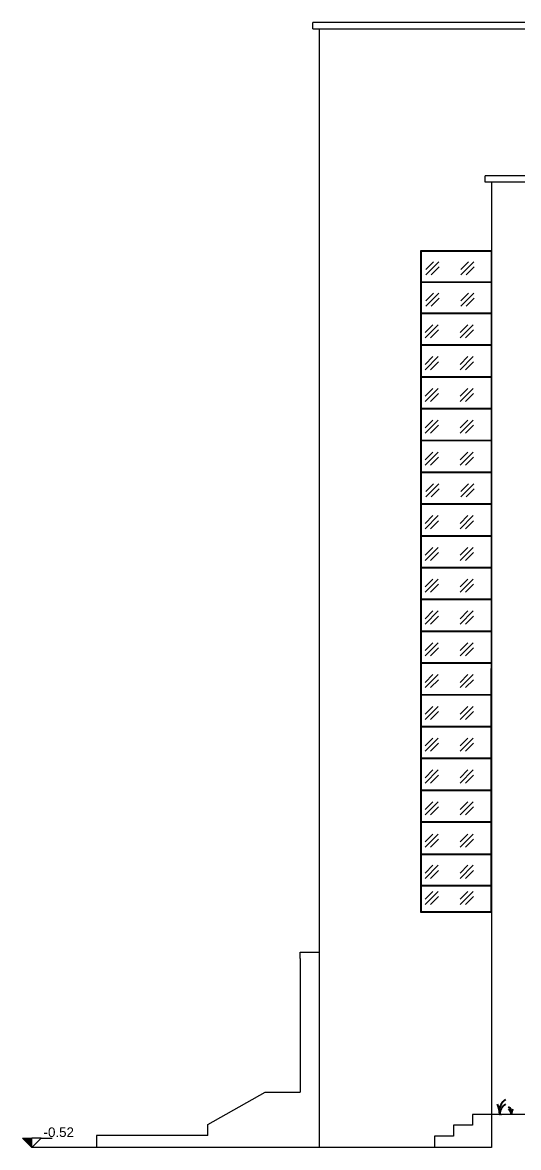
# Model space of a CAD drawing. Header units: millimetres. Extents: x 2459 to 3981, y 1231 to 4850.
# Drawn here: x 3713.6 to 3721.4, y 1240.85 to 1258.54 of the extents above; entities that cross this region are included whole.
import ezdxf

# ---------------------------------------------------------------- set-up
doc = ezdxf.new("R2010")
doc.units = ezdxf.units.MM
doc.layers.add('erbetta', color=7, linetype='Continuous', lineweight=40)
doc.styles.get("Standard").update_dxf_attribs({"font": 'arial.ttf'})

msp = doc.modelspace()

# ---------------------------------------------------------------- hatches: boundary and pattern name
at = {"ltscale": 0.01}
h = msp.add_hatch(color=256, dxfattribs=at)
h.dxf.hatch_style = 1
h.paths.add_polyline_path([(3713.748741, 1240.992715), (3713.601258, 1240.992715), (3713.748741, 1240.845233)])

# ---------------------------------------------------------------- linework, layer by layer
for p, q in [((3727.404425, 1258.537715), (3718.166957, 1258.536808)), ((3718.166957, 1258.437715), (3718.166957, 1258.536808)), ((3718.266957, 1258.437715), (3718.267751, 1243.915233)), ((3720.879951, 1256.02824), (3720.879951, 1256.12824)), ((3720.979951, 1254.9464, 0.831449), (3719.859951, 1254.9464, 0.809949)), ((3720.979951, 1254.9364, 0.831449), (3719.859951, 1254.9364, 0.809949)), ((3720.969951, 1254.9464, 0.831257), (3720.969951, 1251.015543, 0.91714)), ((3720.979951, 1254.9464, 0.831449), (3720.979951, 1251.015543, 0.91714)), ((3720.979951, 1254.4564, 0.415724), (3719.859951, 1254.4564, 0.394225)), ((3720.979951, 1254.4464, 0.415724), (3719.859951, 1254.4464, 0.394225)), ((3720.979951, 1254.4564, 0.415724), (3720.979951, 1253.9564, 0.415724)), ((3720.979951, 1253.9664, 0.415724), (3719.859951, 1253.9664, 0.394225)), ((3720.979951, 1253.9564, 0.415724), (3719.859951, 1253.9564, 0.394225)), ((3720.979951, 1253.4664, 0.415724), (3719.859951, 1253.4664, 0.394225)), ((3720.979951, 1253.4564, 0.415724), (3719.859951, 1253.4564, 0.394225)), ((3720.979951, 1252.9664, 0.415724), (3719.859951, 1252.9664, 0.394225)), ((3720.979951, 1252.9564, 0.415724), (3719.859951, 1252.9564, 0.394225)), ((3720.979951, 1252.4664, 0.415724), (3719.859951, 1252.4664, 0.394225)), ((3720.979951, 1252.4564, 0.415724), (3719.859951, 1252.4564, 0.394225)), ((3720.979951, 1251.9664, 0.415724), (3719.859951, 1251.9664, 0.394225)), ((3720.979951, 1251.9564, 0.415724), (3719.859951, 1251.9564, 0.394225)), ((3720.979951, 1251.4664, 0.415724), (3719.859951, 1251.4664, 0.394225)), ((3720.979951, 1251.4564, 0.415724), (3719.859951, 1251.4564, 0.394225)), ((3720.979951, 1250.9664, 0.410063), (3719.859951, 1250.9664, 0.394225)), ((3720.979951, 1250.9564, 0.410063), (3719.859951, 1250.9564, 0.394225)), ((3720.969951, 1251.015543, 0.91714), (3720.969951, 1250.4664, 0.934406)), ((3720.979951, 1251.015543, 0.91714), (3720.979951, 1248.380233, 1)), ((3720.979951, 1250.4664, 0.415724), (3719.869951, 1250.4664, 0.394416)), ((3720.979951, 1250.4564, 0.415724), (3719.869951, 1250.4564, 0.394416)), ((3720.969951, 1250.4564, 0.93472), (3720.969951, 1249.9664, 0.950127)), ((3720.979951, 1249.9664, 0.950319), (3719.869951, 1249.9664, 0.929011)), ((3720.979951, 1249.9564, 0.950319), (3719.869951, 1249.9564, 0.929011)), ((3720.969951, 1249.9564, 0.415532), (3719.999027, 1249.9564, 0.396894)), ((3720.969951, 1249.9664, 0.42069), (3720.009227, 1249.9664, 0.897788)), ((3720.969951, 1249.9564, 0.950442), (3720.969951, 1248.380233, 1)), ((3720.979951, 1249.4664, 0.415724), (3719.869951, 1249.4664, 0.394416)), ((3720.979951, 1249.4564, 0.415724), (3719.869951, 1249.4564, 0.394416)), ((3720.979951, 1248.9664, 0.415724), (3719.859951, 1248.9664, 0.394225)), ((3720.979951, 1248.9564, 0.415724), (3719.859951, 1248.9564, 0.394225)), ((3720.979951, 1248.4664, 0.415724), (3719.859951, 1248.4664, 0.394225)), ((3720.979951, 1248.4564, 0.415724), (3719.859951, 1248.4564, 0.394225)), ((3720.969951, 1246.013372, 1), (3720.969951, 1248.380233, 1)), ((3720.979951, 1246.013372, 1), (3720.979951, 1248.380233, 1)), ((3720.979951, 1247.9664, 0.415724), (3719.859951, 1247.9664, 0.394225)), ((3720.979951, 1247.9564, 0.415724), (3719.859951, 1247.9564, 0.394225)), ((3720.979951, 1247.4664, 0.415724), (3719.859951, 1247.4664, 0.394225)), ((3720.979951, 1247.4564, 0.415724), (3719.859951, 1247.4564, 0.394225)), ((3720.979951, 1246.9664, 0.415724), (3719.859951, 1246.9664, 0.394225)), ((3720.979951, 1246.9564, 0.415724), (3719.859951, 1246.9564, 0.394225)), ((3720.979951, 1246.4664, 0.415724), (3719.859951, 1246.4664, 0.394225)), ((3720.979951, 1246.4564, 0.415724), (3719.859951, 1246.4564, 0.394225)), ((3720.979951, 1245.9664, 0.415724), (3719.859951, 1245.9664, 0.394225)), ((3720.979951, 1245.9564, 0.415724), (3719.859951, 1245.9564, 0.394225)), ((3720.969951, 1244.545508, 1), (3720.969951, 1246.013372, 1)), ((3720.979951, 1244.545508, 1), (3720.979951, 1246.013372, 1)), ((3720.979951, 1245.4564, 0.415724), (3719.859951, 1245.4564, 0.394225)), ((3720.979951, 1245.4464, 0.415724), (3719.859951, 1245.4464, 0.394225)), ((3720.979951, 1244.9664, 0.415724), (3719.859951, 1244.9664, 0.394225)), ((3720.979951, 1244.9564, 0.415724), (3719.859951, 1244.9564, 0.394225)), ((3719.859951, 1244.555508, 1), (3720.979951, 1244.555508, 1)), ((3719.859951, 1244.545508, 1), (3720.979951, 1244.545508, 1)), ((3717.967751, 1243.915233), (3718.267751, 1243.915233, 1)), ((3717.418309, 1241.715233), (3717.967751, 1241.715233)), ((3716.518309, 1241.035233), (3716.518309, 1241.205233)), ((3713.748741, 1240.845233), (3713.601258, 1240.992715)), ((3713.601258, 1240.992715), (3713.748741, 1240.992715)), ((3713.748741, 1240.845233), (3713.748741, 1240.992715)), ((3713.748741, 1240.845233), (3713.896223, 1240.992715)), ((3713.896223, 1240.992715), (3713.748741, 1240.992715)), ((3713.896223, 1240.992715), (3714.067534, 1240.992715)), ((3716.518309, 1241.035233), (3714.763567, 1241.035233))]:
    msp.add_line(p, q, dxfattribs=at)
at = {"linetype": 'Continuous', "ltscale": 0.01}
for p, q in [((3718.166957, 1258.437715), (3728.026205, 1258.437715)), ((3733.299951, 1256.12824), (3720.879951, 1256.12824)), ((3720.879951, 1256.02824), (3720.879951, 1256.12824)), ((3720.979951, 1256.02824), (3720.879951, 1256.02824)), ((3733.199951, 1256.02824), (3720.979951, 1256.02824)), ((3720.979951, 1256.02824), (3720.979951, 1240.845233)), ((3719.944193, 1254.567198, -1.13744), (3720.149899, 1254.772904, -1.13744)), ((3720.066444, 1254.772904, -1.13744), (3719.944193, 1254.650654, -1.13744)), ((3720.494193, 1254.567198, -1.13744), (3720.699899, 1254.772904, -1.13744)), ((3720.616444, 1254.772904, -1.13744), (3720.494193, 1254.650654, -1.13744)), ((3720.153082, 1254.692632, -1.13744), (3720.027648, 1254.567198, -1.13744)), ((3720.703082, 1254.692632, -1.13744), (3720.577648, 1254.567198, -1.13744)), ((3719.944193, 1254.077198, -0.693035), (3720.149899, 1254.282904, -0.693035)), ((3720.066444, 1254.282904, -0.693035), (3719.944193, 1254.160654, -0.693035)), ((3720.494193, 1254.077198, -0.693035), (3720.699899, 1254.282904, -0.693035)), ((3720.616444, 1254.282904, -0.693035), (3720.494193, 1254.160654, -0.693035)), ((3720.153082, 1254.202632, -0.693035), (3720.027648, 1254.077198, -0.693035)), ((3720.703082, 1254.202632, -0.693035), (3720.577648, 1254.077198, -0.693035)), ((3719.934193, 1253.577198, -0.692843), (3720.139899, 1253.782904, -0.692843)), ((3720.056444, 1253.782904, -0.692843), (3719.934193, 1253.660654, -0.692843)), ((3720.143082, 1253.702632, -0.692843), (3720.017648, 1253.577198, -0.692843)), ((3720.484193, 1253.577198, -0.692843), (3720.689899, 1253.782904, -0.692843)), ((3720.606444, 1253.782904, -0.692843), (3720.484193, 1253.660654, -0.692843)), ((3720.693082, 1253.702632, -0.692843), (3720.567648, 1253.577198, -0.692843)), ((3719.934193, 1253.077198, -0.158248), (3720.139899, 1253.282904, -0.158248)), ((3720.056444, 1253.282904, -0.158248), (3719.934193, 1253.160654, -0.158248)), ((3720.143082, 1253.202632, -0.158248), (3720.017648, 1253.077198, -0.158248)), ((3720.484193, 1253.077198, -0.158248), (3720.689899, 1253.282904, -0.158248)), ((3720.606444, 1253.282904, -0.158248), (3720.484193, 1253.160654, -0.158248)), ((3720.693082, 1253.202632, -0.158248), (3720.567648, 1253.077198, -0.158248)), ((3719.934193, 1252.577198, -0.692843), (3720.139899, 1252.782904, -0.692843)), ((3720.056444, 1252.782904, -0.692843), (3719.934193, 1252.660654, -0.692843)), ((3720.143082, 1252.702632, -0.692843), (3720.017648, 1252.577198, -0.692843)), ((3720.484193, 1252.577198, -0.692843), (3720.689899, 1252.782904, -0.692843)), ((3720.606444, 1252.782904, -0.692843), (3720.484193, 1252.660654, -0.692843)), ((3720.693082, 1252.702632, -0.692843), (3720.567648, 1252.577198, -0.692843)), ((3719.934193, 1252.077198, -0.122442), (3720.139899, 1252.282904, -0.122442)), ((3720.056444, 1252.282904, -0.122442), (3719.934193, 1252.160654, -0.122442)), ((3720.484193, 1252.077198, -0.122442), (3720.689899, 1252.282904, -0.122442)), ((3720.606444, 1252.282904, -0.122442), (3720.484193, 1252.160654, -0.122442)), ((3720.143082, 1252.202632, -0.122442), (3720.017648, 1252.077198, -0.122442)), ((3720.693082, 1252.202632, -0.122442), (3720.567648, 1252.077198, -0.122442)), ((3719.934193, 1251.577198, -0.692843), (3720.139899, 1251.782904, -0.692843)), ((3720.056444, 1251.782904, -0.692843), (3719.934193, 1251.660654, -0.692843)), ((3720.484193, 1251.577198, -0.692843), (3720.689899, 1251.782904, -0.692843)), ((3720.606444, 1251.782904, -0.692843), (3720.484193, 1251.660654, -0.692843)), ((3720.143082, 1251.702632, -0.692843), (3720.017648, 1251.577198, -0.692843)), ((3720.693082, 1251.702632, -0.692843), (3720.567648, 1251.577198, -0.692843)), ((3719.944193, 1251.077198, -0.605775), (3720.149899, 1251.282904, -0.605775)), ((3720.066444, 1251.282904, -0.605775), (3719.944193, 1251.160654, -0.605775)), ((3720.494193, 1251.077198, -0.605775), (3720.699899, 1251.282904, -0.605775)), ((3720.616444, 1251.282904, -0.605775), (3720.494193, 1251.160654, -0.605775)), ((3720.153082, 1251.202632, -0.605775), (3720.027648, 1251.077198, -0.605775)), ((3720.703082, 1251.202632, -0.605775), (3720.577648, 1251.077198, -0.605775)), ((3719.934193, 1250.577198, -0.605584), (3720.139899, 1250.782904, -0.605584)), ((3720.056444, 1250.782904, -0.605584), (3719.934193, 1250.660654, -0.605584)), ((3720.143082, 1250.702632, -0.605584), (3720.017648, 1250.577198, -0.605584)), ((3720.484193, 1250.577198, -0.605584), (3720.689899, 1250.782904, -0.605584)), ((3720.606444, 1250.782904, -0.605584), (3720.484193, 1250.660654, -0.605584)), ((3720.693082, 1250.702632, -0.605584), (3720.567648, 1250.577198, -0.605584)), ((3719.934193, 1250.077198, -0.070989), (3720.139899, 1250.282904, -0.070989)), ((3720.056444, 1250.282904, -0.070989), (3719.934193, 1250.160654, -0.070989)), ((3720.143082, 1250.202632, -0.070989), (3720.017648, 1250.077198, -0.070989)), ((3720.484193, 1250.077198, -0.070989), (3720.689899, 1250.282904, -0.070989)), ((3720.606444, 1250.282904, -0.070989), (3720.484193, 1250.160654, -0.070989)), ((3720.693082, 1250.202632, -0.070989), (3720.567648, 1250.077198, -0.070989)), ((3719.934193, 1249.577198, -0.605584), (3720.139899, 1249.782904, -0.605584)), ((3720.056444, 1249.782904, -0.605584), (3719.934193, 1249.660654, -0.605584)), ((3720.143082, 1249.702632, -0.605584), (3720.017648, 1249.577198, -0.605584)), ((3720.484193, 1249.577198, -0.605584), (3720.689899, 1249.782904, -0.605584)), ((3720.606444, 1249.782904, -0.605584), (3720.484193, 1249.660654, -0.605584)), ((3720.693082, 1249.702632, -0.605584), (3720.567648, 1249.577198, -0.605584)), ((3719.934193, 1249.077198, -0.035183), (3720.139899, 1249.282904, -0.035183)), ((3720.056444, 1249.282904, -0.035183), (3719.934193, 1249.160654, -0.035183)), ((3720.484193, 1249.077198, -0.035183), (3720.689899, 1249.282904, -0.035183)), ((3720.606444, 1249.282904, -0.035183), (3720.484193, 1249.160654, -0.035183)), ((3720.143082, 1249.202632, -0.035183), (3720.017648, 1249.077198, -0.035183)), ((3720.693082, 1249.202632, -0.035183), (3720.567648, 1249.077198, -0.035183)), ((3719.934193, 1248.577198, -0.605584), (3720.139899, 1248.782904, -0.605584)), ((3720.056444, 1248.782904, -0.605584), (3719.934193, 1248.660654, -0.605584)), ((3720.484193, 1248.577198, -0.605584), (3720.689899, 1248.782904, -0.605584)), ((3720.606444, 1248.782904, -0.605584), (3720.484193, 1248.660654, -0.605584)), ((3720.143082, 1248.702632, -0.605584), (3720.017648, 1248.577198, -0.605584)), ((3720.693082, 1248.702632, -0.605584), (3720.567648, 1248.577198, -0.605584)), ((3719.934193, 1248.077198, -0.605584), (3720.139899, 1248.282904, -0.605584)), ((3720.056444, 1248.282904, -0.605584), (3719.934193, 1248.160654, -0.605584)), ((3720.484193, 1248.077198, -0.605584), (3720.689899, 1248.282904, -0.605584)), ((3720.606444, 1248.282904, -0.605584), (3720.484193, 1248.160654, -0.605584)), ((3720.143082, 1248.202632, -0.605584), (3720.017648, 1248.077198, -0.605584)), ((3720.693082, 1248.202632, -0.605584), (3720.567648, 1248.077198, -0.605584)), ((3719.934193, 1247.577198), (3720.139899, 1247.782904)), ((3720.056444, 1247.782904), (3719.934193, 1247.660654)), ((3720.143082, 1247.702632), (3720.017648, 1247.577198)), ((3720.484193, 1247.577198), (3720.689899, 1247.782904)), ((3720.606444, 1247.782904), (3720.484193, 1247.660654)), ((3720.693082, 1247.702632), (3720.567648, 1247.577198)), ((3719.934193, 1247.077198), (3720.139899, 1247.282904)), ((3720.056444, 1247.282904), (3719.934193, 1247.160654)), ((3720.143082, 1247.202632), (3720.017648, 1247.077198)), ((3720.484193, 1247.077198), (3720.689899, 1247.282904)), ((3720.606444, 1247.282904), (3720.484193, 1247.160654)), ((3720.693082, 1247.202632), (3720.567648, 1247.077198)), ((3719.934193, 1246.577198, -0.605584), (3720.139899, 1246.782904, -0.605584)), ((3720.056444, 1246.782904, -0.605584), (3719.934193, 1246.660654, -0.605584)), ((3720.143082, 1246.702632, -0.605584), (3720.017648, 1246.577198, -0.605584)), ((3720.484193, 1246.577198, -0.605584), (3720.689899, 1246.782904, -0.605584)), ((3720.606444, 1246.782904, -0.605584), (3720.484193, 1246.660654, -0.605584)), ((3720.693082, 1246.702632, -0.605584), (3720.567648, 1246.577198, -0.605584)), ((3719.934193, 1246.077198, -0.605584), (3720.139899, 1246.282904, -0.605584)), ((3720.056444, 1246.282904, -0.605584), (3719.934193, 1246.160654, -0.605584)), ((3720.484193, 1246.077198, -0.605584), (3720.689899, 1246.282904, -0.605584)), ((3720.606444, 1246.282904, -0.605584), (3720.484193, 1246.160654, -0.605584)), ((3720.143082, 1246.202632, -0.605584), (3720.017648, 1246.077198, -0.605584)), ((3720.693082, 1246.202632, -0.605584), (3720.567648, 1246.077198, -0.605584)), ((3719.934193, 1245.567198, -0.605584), (3720.139899, 1245.772904, -0.605584)), ((3720.056444, 1245.772904, -0.605584), (3719.934193, 1245.650654, -0.605584)), ((3720.484193, 1245.567198, -0.605584), (3720.689899, 1245.772904, -0.605584)), ((3720.606444, 1245.772904, -0.605584), (3720.484193, 1245.650654, -0.605584)), ((3720.143082, 1245.692632, -0.605584), (3720.017648, 1245.567198, -0.605584)), ((3720.693082, 1245.692632, -0.605584), (3720.567648, 1245.567198, -0.605584)), ((3719.934193, 1245.077198, -0.605584), (3720.139899, 1245.282904, -0.605584)), ((3720.056444, 1245.282904, -0.605584), (3719.934193, 1245.160654, -0.605584)), ((3720.143082, 1245.202632, -0.605584), (3720.017648, 1245.077198, -0.605584)), ((3720.484193, 1245.077198, -0.605584), (3720.689899, 1245.282904, -0.605584)), ((3720.606444, 1245.282904, -0.605584), (3720.484193, 1245.160654, -0.605584)), ((3720.693082, 1245.202632, -0.605584), (3720.567648, 1245.077198, -0.605584)), ((3719.934193, 1244.666306), (3720.139899, 1244.872012)), ((3720.056444, 1244.872012), (3719.934193, 1244.749761)), ((3720.484193, 1244.666306), (3720.689899, 1244.872012)), ((3720.606444, 1244.872012), (3720.484193, 1244.749761)), ((3720.143082, 1244.79174), (3720.017648, 1244.666306)), ((3720.693082, 1244.79174), (3720.567648, 1244.666306)), ((3717.967751, 1243.815233), (3717.967751, 1241.715233)), ((3718.267751, 1243.915233), (3718.267751, 1240.845233)), ((3716.518309, 1241.205233), (3717.418309, 1241.715233)), ((3720.979951, 1241.365233), (3720.679951, 1241.365233)), ((3720.679951, 1241.365233), (3720.679951, 1241.195233)), ((3733.199951, 1241.365233), (3720.979951, 1241.365233)), ((3720.679951, 1241.195233), (3720.379951, 1241.195233)), ((3720.379951, 1241.195233), (3720.379951, 1241.025233)), ((3720.379951, 1241.025233), (3720.079951, 1241.025233)), ((3720.079951, 1241.025233), (3720.079951, 1240.845233)), ((3720.979951, 1240.845233), (3713.748741, 1240.845233))]:
    msp.add_line(p, q, dxfattribs=at)
for p, q in [((3717.967751, 1243.815233), (3717.967751, 1243.915233)), ((3714.763567, 1241.035233), (3714.763567, 1240.845233))]:
    msp.add_line(p, q)
at = {"ltscale": 0.01}
for points in [[(3719.859951, 1254.9464, 0.809949), (3719.859951, 1250.415543, 0.94025), (3719.859951, 1248.515233, 1), (3719.859951, 1245.813372, 1), (3719.859951, 1244.545508, 1)], [(3719.869951, 1254.9464, 0.810141), (3719.869951, 1250.415543, 0.94025), (3719.869951, 1249.4664, 0.925827)], [(3719.869951, 1249.4564, 0.926607), (3719.869951, 1248.515233, 1), (3719.869951, 1245.813372, 1), (3719.869951, 1244.545508, 1)]]:
    msp.add_polyline3d(points, dxfattribs=at)
at = {"layer": 'erbetta', "linetype": 'Continuous', "ltscale": 0.01}
for centre, radius, start, end in [((3720.759984, 1241.365233), 0.348473, 0, 27.3118069), ((3721.319488, 1241.41912), 0.217802, 124.6907886, 176.6781281), ((3721.298801, 1241.365233), 0.190344, 122.8587081, 180), ((3721.180298, 1241.393418), 0.113889, 3.3218719, 55.3092114), ((3721.319488, 1241.41912), 0.217802, 194.3245803, 194.3245865), ((3721.34289, 1241.41912), 0.217802, 194.3245803, 194.3245865), ((3721.191116, 1241.36524), 0.099531, 0, 57.1412919), ((3721.472864, 1241.36524), 0.182217, 152.6881931, 180)]:
    msp.add_arc(centre, radius, start, end, dxfattribs=at)

# ---------------------------------------------------------------- texts
at = {"linetype": 'Continuous'}
msp.add_text('-0.52', height=0.15, dxfattribs=at).set_placement((3713.932621, 1241.010604, -1))

doc.saveas('drawing.dxf')
